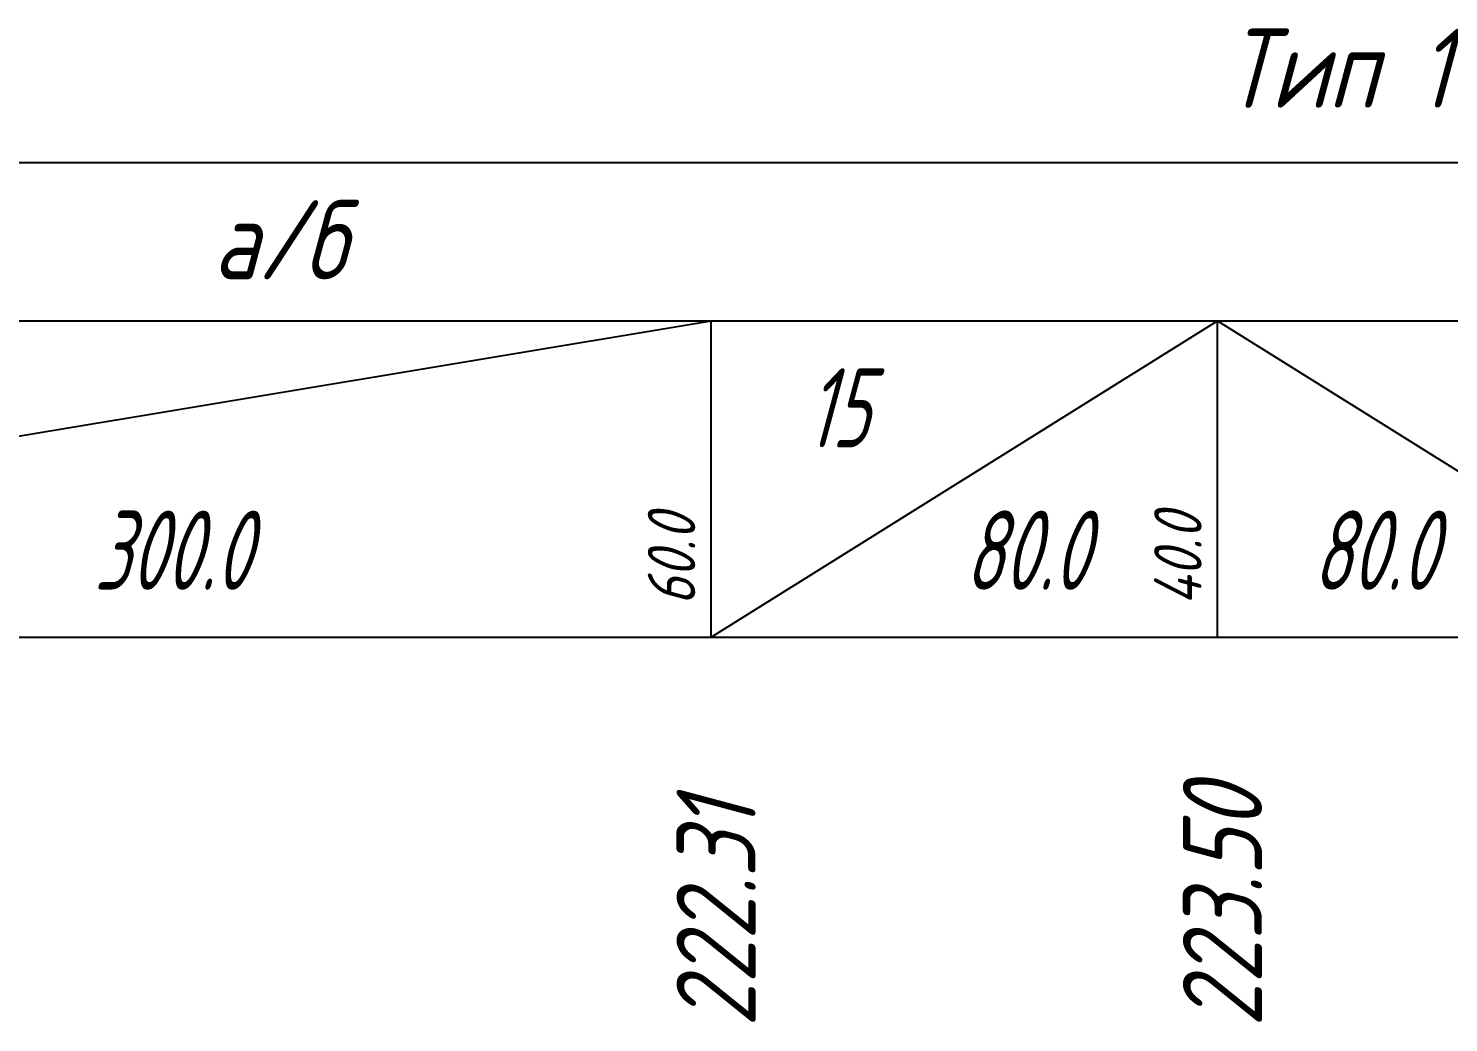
# Model space of a CAD drawing. Extents: x 2172 to 5772, y -842 to -248.
# Drawn here: x 3808.01 to 3852.88, y -676.22 to -644.8 of the extents above; entities that cross this region are included whole.
import ezdxf

# ---------------------------------------------------------------- set-up
doc = ezdxf.new("R2010")
doc.units = 0
doc.header["$MEASUREMENT"] = 0
doc.layers.get('0').update_dxf_attribs({"linetype": 'CONTINUOUS'})
doc.layers.add('ОТМЕТКИ_КЮВЕТОВ', color=7, linetype='CONTINUOUS')
doc.layers.add('ЧЕРНЫЕ_ОТМЕТКИ', color=7, linetype='CONTINUOUS')
doc.styles.add('ГОСТ', font='gost.TTF', dxfattribs={"oblique": 15, "height": 1})

msp = doc.modelspace()

# ---------------------------------------------------------------- linework, layer by layer
at = {"linetype": 'Continuous'}
for p, q in [((3396.596, -649.043), (4356.596, -649.043)), ((3396.596, -654.043), (4356.596, -654.043)), ((3396.596, -664.043), (4356.596, -664.043))]:
    msp.add_line(p, q, dxfattribs=at)
at = {"layer": 'ОТМЕТКИ_КЮВЕТОВ'}
for p, q in [((3769.577, -664.043), (3829.577, -654.043)), ((3829.577, -664.043), (3829.577, -654.043)), ((3829.577, -664.043), (3845.577, -654.043)), ((3845.577, -664.043), (3845.577, -654.043)), ((3845.577, -654.043), (3861.577, -664.043))]:
    msp.add_line(p, q, dxfattribs=at)

# ---------------------------------------------------------------- texts
at = {"style": 'ГОСТ', "oblique": 15}
msp.add_text('а/б', height=2.5, dxfattribs=at).set_placement((3813.83, -652.732))
at = {"insert": (3845.83, -644.813), "char_height": 2.5, "attachment_point": 1, "style": 'ГОСТ'}
msp.add_mtext_dynamic_manual_height_columns('Тип 1-93', width=31.72369, gutter_width=5, heights=[0], dxfattribs=at)
at = {"layer": 'ОТМЕТКИ_КЮВЕТОВ', "style": 'ГОСТ', "oblique": 15, "width": 0.8}
for s, p in [('15', (3832.577, -658.043)), ('300.0', (3810.077, -662.543)), ('80.0', (3837.577, -662.543)), ('80.0', (3848.577, -662.543))]:
    msp.add_text(s, height=2.5, dxfattribs=at).set_placement(p)
at = {"layer": 'ОТМЕТКИ_КЮВЕТОВ', "style": 'ГОСТ', "oblique": 15}
for s, p in [('60.0', (3829.077, -663.043)), ('40.0', (3845.077, -663.043))]:
    msp.add_text(s, height=1.5, rotation=90, dxfattribs=at).set_placement(p)
at = {"layer": 'ЧЕРНЫЕ_ОТМЕТКИ', "style": 'ГОСТ', "oblique": 15}
for s, p in [('223.50', (3846.986, -676.364)), ('222.31', (3830.986, -676.364))]:
    msp.add_text(s, height=2.5, rotation=90, dxfattribs=at).set_placement(p)

doc.saveas('drawing.dxf')
